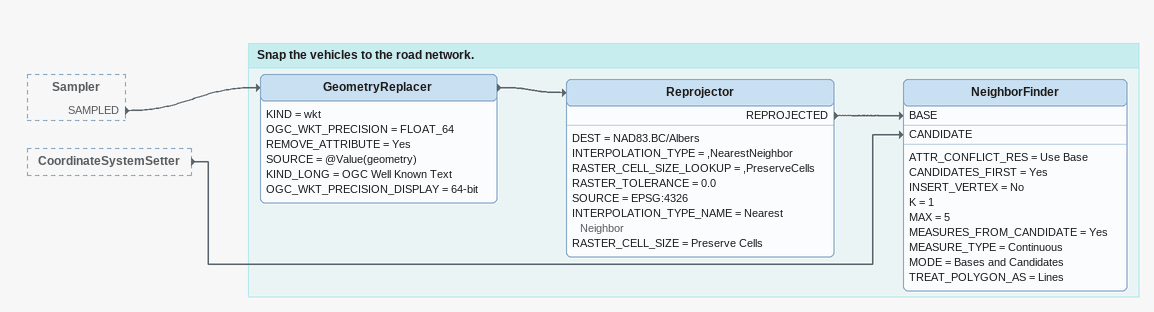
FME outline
Sampler [outside]
    SAMPLED -> GeometryReplacer
CoordinateSystemSetter [outside]
    -> NeighborFinder [CANDIDATE]

Bookmark: Snap the vehicles to the road network.
GeometryReplacer
    KIND = wkt
    OGC_WKT_PRECISION = FLOAT_64
    REMOVE_ATTRIBUTE = Yes
    SOURCE = @Value(geometry)
    KIND_LONG = OGC Well Known Text
    OGC_WKT_PRECISION_DISPLAY = 64-bit
    -> Reprojector
Reprojector
    DEST = NAD83.BC/Albers
    INTERPOLATION_TYPE = ,NearestNeighbor
    RASTER_CELL_SIZE_LOOKUP = ,PreserveCells
    RASTER_TOLERANCE = 0.0
    SOURCE = EPSG:4326
    INTERPOLATION_TYPE_NAME = Nearest Neighbor
    RASTER_CELL_SIZE = Preserve Cells
    REPROJECTED -> NeighborFinder [BASE]
NeighborFinder
    ATTR_CONFLICT_RES = Use Base
    CANDIDATES_FIRST = Yes
    INSERT_VERTEX = No
    K = 1
    MAX = 5
    MEASURES_FROM_CANDIDATE = Yes
    MEASURE_TYPE = Continuous
    MODE = Bases and Candidates
    TREAT_POLYGON_AS = Lines
